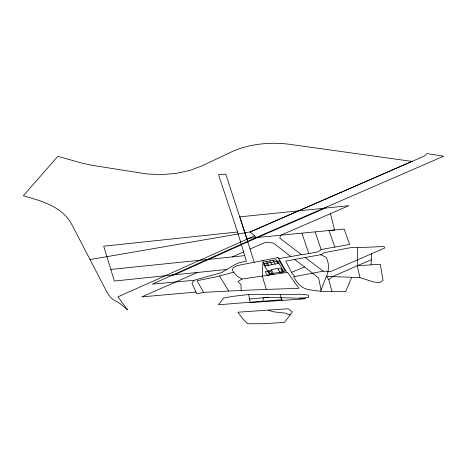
<?xml version="1.0" encoding="UTF-8"?>
<svg xmlns="http://www.w3.org/2000/svg" width="467" height="467" viewBox="0 0 467 467"><rect width="100%" height="100%" fill="white"/><g stroke="black" fill="none" stroke-linecap="round" stroke-linejoin="round"><path stroke-width="0.7" d="M331.955 291.525C324.536 291.677 317.163 291.099 309.86 289.814C301.74 288.764 297.456 283.58 293.65 276.773L323.199 271.169L330.928 271.496L384.691 248.006L384.026 246.512L357.512 247.662L357.261 265.729L359.975 277.649L373.384 281.887L379.175 282.833L383.063 280.504L380.29 264.293L357.261 265.729L332.469 276.645L328.803 279.815L331.955 291.525L345.679 291.706L351.692 277.275L359.975 277.649M371.102 264.736L371.528 253.774M286.767 272.495L278.577 258.233L277.777 257.597L262.979 260.539L262.261 276.038L266.33 289.4L298.927 288.337L287.555 272.384L242.034 279.015L237.989 281.461L240.949 284.631L241.194 290.445L266.33 289.4M262.921 301.705L263.271 297.748L268.291 297.269L305.19 298.407L305.179 298.816L250.178 302.61L248.707 294.525L233.745 296.241L223.798 297.981L218.451 304.77L281.764 299.726L282.045 300.386L280.136 294.549L248.707 294.525M320.566 291.303L326.462 276.207L328.803 279.815M247.849 241.859L225.771 174.092L218.521 174.687L237.575 232L246.401 261.257L239.081 262.758L235.024 264.503L221.44 272.67L194.021 280.293L191.949 283.101L196.753 293.895L203.583 292.336L241.194 290.445M290.042 314.992L292.342 311.886L288.081 308.745L237.954 312.195L242.32 318.342L247.51 323.754L263.446 323.724L284.508 322.376L290.042 314.992L285.179 313.112L273.026 311.763L268.525 310.088M323.427 208.311L348.867 205.673L280.667 235.263L279.756 238.1L301.688 254.807L317.694 251.958L321.728 249.401L349.625 244.48L344.132 229.058L256.12 237.575L152.335 284.123L194.027 280.288M254.562 235.841L117.947 296.866L127.526 309.802C123.557 306.813 120.252 302.902 115.413 300.999C109.348 297.975 106.622 291.49 103.662 285.804L72.081 225.001C69.221 219.519 65.123 214.721 60.185 211.008A68.094 39.316 0 0 0 48.819 204.318L39.934 200.74L23.35 195.726L57.85 156.34L82.56 163.281L92.589 165.394L146.679 173.946L161.384 174.623L175.983 173.432L189.806 170.443L202.153 165.797L231.112 152.084A67.686 39.076 0 0 1 251.386 145.482C264.007 142.99 277.013 142.633 289.762 144.338L412.005 161.407L424.515 155.99L426.961 153.555L443.65 156.194L256.12 237.575M262.979 260.539L254.206 262.256L239.845 216.846L325.16 208.136L257.743 237.423L174.465 274.789L114.374 281.052L103.686 246.197L237.575 232M197.757 272.349L141.822 296.878L195.953 292.097M232.344 256.908L243.558 251.906M250.143 231.959L412.005 161.407L250.143 231.959L256.395 237.452M250.114 248.981L265.746 242.239L273.464 243.079L290.807 256.541L301.478 254.643M357.261 265.729L371.294 259.769M357.512 247.662L352.182 247.364L323.999 252.7L321.804 254.486L285.775 261.071L291.466 272.349L304.612 267.013L318.587 277.906L321.08 289.995M203.583 292.336L197.039 280.749L216.233 276.82L233.652 272.197L237.148 276.19L242.034 279.015M254.206 262.256L237.189 265.595L233.214 267.737L232.327 270.031L233.652 272.197M264.748 266.044L278.957 263.324M271.631 270.311L265.221 271.537L267.346 275.232L273.75 274.006L271.263 269.675L277.672 268.449L280.159 272.781L283.358 272.168L281.233 268.467L278.034 269.085M268.146 271.963L270.953 271.426L272.203 273.604M282.36 269.243L281.198 269.465L282.447 271.642M290.807 256.541L279.032 258.601L277.777 257.597M90.043 259.576L250.324 231.889M172.778 274.964L226.658 269.488M110.948 269.43L244.679 255.636M249.442 299.038L268.291 297.269M246.763 238.433L257.743 237.423M299.224 298.22L308.57 297.415L308.512 295.074L301.197 294.245L280.136 294.549M351.692 277.275L326.614 276.441C328.75 270.825 329.469 263.172 326.147 257.329L320.631 254.69M305.074 257.428L323.199 271.169M294.35 259.243L304.612 267.013M291.466 272.349L294.753 276.563M219.525 275.962L228.597 290.853M277.707 261.146L283.609 271.42M278.326 263.4L276.201 259.705L263.394 262.156L265.513 265.851M276.552 261.368L277.801 263.546M272.997 260.317L275.121 264.013M269.798 260.93L271.917 264.626M266.593 261.543L268.718 265.238M266.307 263.33L267.556 265.507M268.426 270.924L270.551 274.619M280.871 297.642L281.764 299.726M334.897 247.084L328.961 230.587L334.541 230.044L330.508 213.653M315.19 231.959L321.203 249.74M301.956 233.272L308.81 253.54M279.359 260.831L263.499 263.867L269.395 274.141L285.255 271.105L279.359 260.831"/></g></svg>
